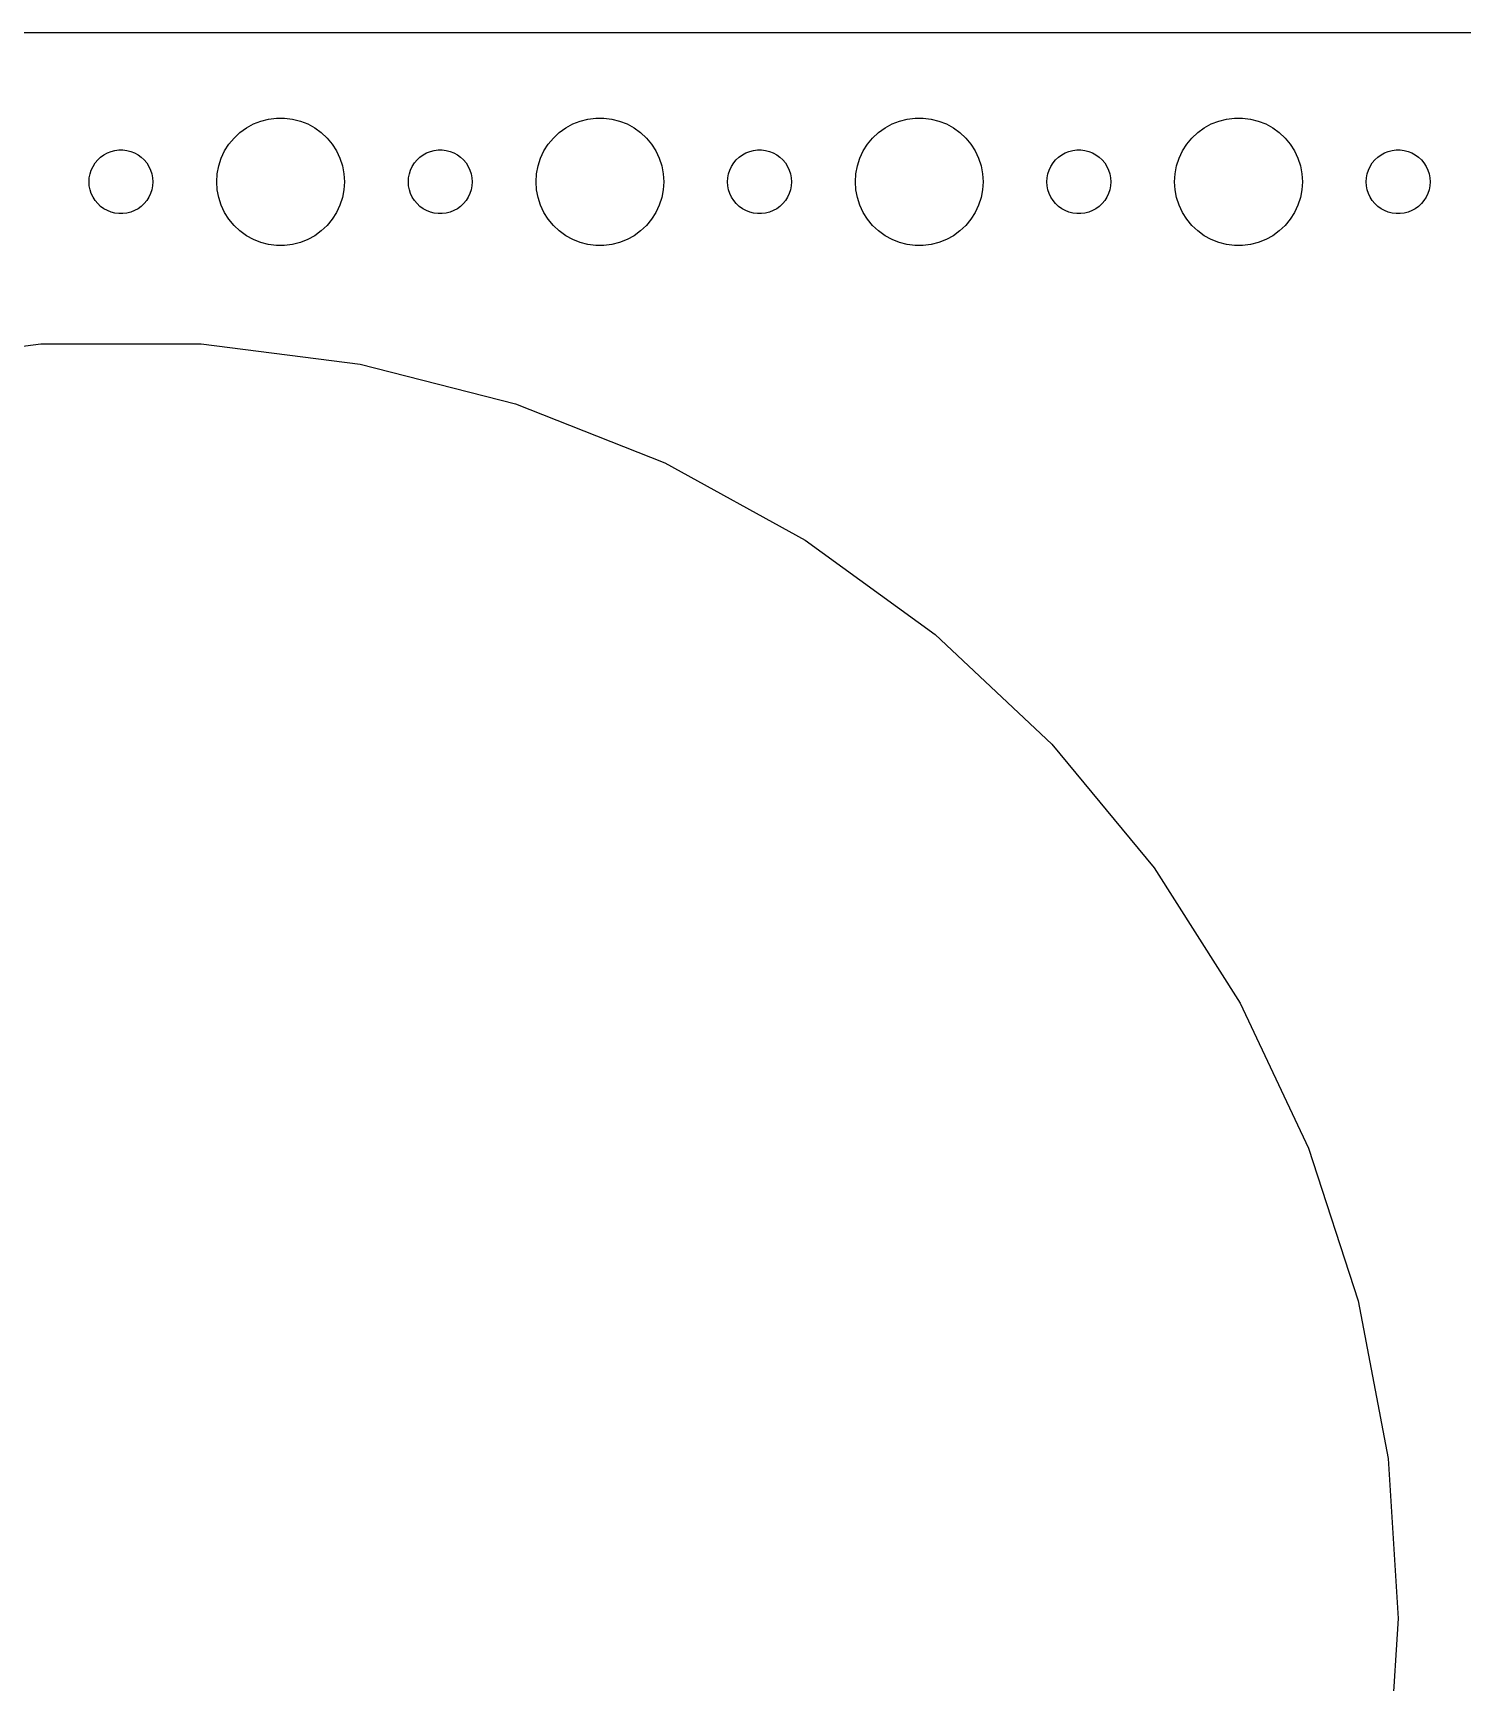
# Model space of a CAD drawing. Header units: metres. Extents: x -262 to 262, y -74 to 74.
# Drawn here: x -191.6 to -124.5, y -3 to 74.5 of the extents above; entities that cross this region are included whole.
import ezdxf

# ---------------------------------------------------------------- set-up
doc = ezdxf.new("R2010")
doc.units = ezdxf.units.M

msp = doc.modelspace()

# ---------------------------------------------------------------- linework, layer by layer
for p, q in [((257.314, 74.4901), (-257.314, 74.4901)), ((-182.187, 69.5536), (-181.912, 69.8115)), ((-181.912, 69.8115), (-181.607, 70.033)), ((-181.607, 70.033), (-181.277, 70.2145)), ((-181.277, 70.2145), (-180.927, 70.3532)), ((-180.927, 70.3532), (-180.562, 70.4469)), ((-180.562, 70.4469), (-180.188, 70.4941)), ((-180.188, 70.4941), (-179.812, 70.4941)), ((-179.812, 70.4941), (-179.438, 70.4469)), ((-179.438, 70.4469), (-179.073, 70.3532)), ((-179.073, 70.3532), (-178.723, 70.2145)), ((-178.723, 70.2145), (-178.393, 70.033)), ((-178.393, 70.033), (-178.088, 69.8115)), ((-178.088, 69.8115), (-177.813, 69.5536)), ((-167.187, 69.5536), (-166.912, 69.8115)), ((-166.912, 69.8115), (-166.607, 70.033)), ((-166.607, 70.033), (-166.277, 70.2145)), ((-166.277, 70.2145), (-165.927, 70.3532)), ((-165.927, 70.3532), (-165.562, 70.4469)), ((-165.562, 70.4469), (-165.188, 70.4941)), ((-165.188, 70.4941), (-164.812, 70.4941)), ((-164.812, 70.4941), (-164.438, 70.4469)), ((-164.438, 70.4469), (-164.073, 70.3532)), ((-164.073, 70.3532), (-163.723, 70.2145)), ((-163.723, 70.2145), (-163.393, 70.033)), ((-163.393, 70.033), (-163.088, 69.8115)), ((-163.088, 69.8115), (-162.813, 69.5536)), ((-152.187, 69.5536), (-151.912, 69.8115)), ((-151.912, 69.8115), (-151.607, 70.033)), ((-151.607, 70.033), (-151.277, 70.2145)), ((-151.277, 70.2145), (-150.927, 70.3532)), ((-150.927, 70.3532), (-150.562, 70.4469)), ((-150.562, 70.4469), (-150.188, 70.4941)), ((-150.188, 70.4941), (-149.812, 70.4941)), ((-149.812, 70.4941), (-149.438, 70.4469)), ((-149.438, 70.4469), (-149.073, 70.3532)), ((-149.073, 70.3532), (-148.723, 70.2145)), ((-148.723, 70.2145), (-148.393, 70.033)), ((-148.393, 70.033), (-148.088, 69.8115)), ((-148.088, 69.8115), (-147.813, 69.5536)), ((-137.187, 69.5536), (-136.912, 69.8115)), ((-136.912, 69.8115), (-136.607, 70.033)), ((-136.607, 70.033), (-136.277, 70.2145)), ((-136.277, 70.2145), (-135.927, 70.3532)), ((-135.927, 70.3532), (-135.562, 70.4469)), ((-135.562, 70.4469), (-135.188, 70.4941)), ((-135.188, 70.4941), (-134.812, 70.4941)), ((-134.812, 70.4941), (-134.438, 70.4469)), ((-134.438, 70.4469), (-134.073, 70.3532)), ((-134.073, 70.3532), (-133.723, 70.2145)), ((-133.723, 70.2145), (-133.393, 70.033)), ((-133.393, 70.033), (-133.088, 69.8115)), ((-133.088, 69.8115), (-132.813, 69.5536)), ((-187.964, 68.9266), (-187.781, 68.9734)), ((-187.781, 68.9734), (-187.594, 68.997)), ((-187.594, 68.997), (-187.406, 68.997)), ((-187.406, 68.997), (-187.219, 68.9734)), ((-187.219, 68.9734), (-187.036, 68.9266)), ((-182.629, 68.9453), (-182.427, 69.2634)), ((-182.427, 69.2634), (-182.187, 69.5536)), ((-177.813, 69.5536), (-177.573, 69.2634)), ((-177.573, 69.2634), (-177.371, 68.9453)), ((-172.964, 68.9266), (-172.781, 68.9734)), ((-172.781, 68.9734), (-172.594, 68.997)), ((-172.594, 68.997), (-172.406, 68.997)), ((-172.406, 68.997), (-172.219, 68.9734)), ((-172.219, 68.9734), (-172.036, 68.9266)), ((-167.629, 68.9453), (-167.427, 69.2634)), ((-167.427, 69.2634), (-167.187, 69.5536)), ((-162.813, 69.5536), (-162.573, 69.2634)), ((-162.573, 69.2634), (-162.371, 68.9453)), ((-157.964, 68.9266), (-157.781, 68.9734)), ((-157.781, 68.9734), (-157.594, 68.997)), ((-157.594, 68.997), (-157.406, 68.997)), ((-157.406, 68.997), (-157.219, 68.9734)), ((-157.219, 68.9734), (-157.036, 68.9266)), ((-152.629, 68.9453), (-152.427, 69.2634)), ((-152.427, 69.2634), (-152.187, 69.5536)), ((-147.813, 69.5536), (-147.573, 69.2634)), ((-147.573, 69.2634), (-147.371, 68.9453)), ((-142.964, 68.9266), (-142.781, 68.9734)), ((-142.781, 68.9734), (-142.594, 68.997)), ((-142.594, 68.997), (-142.406, 68.997)), ((-142.406, 68.997), (-142.219, 68.9734)), ((-142.219, 68.9734), (-142.036, 68.9266)), ((-137.629, 68.9453), (-137.427, 69.2634)), ((-137.427, 69.2634), (-137.187, 69.5536)), ((-132.813, 69.5536), (-132.573, 69.2634)), ((-132.573, 69.2634), (-132.371, 68.9453)), ((-127.964, 68.9266), (-127.781, 68.9734)), ((-127.781, 68.9734), (-127.594, 68.997)), ((-127.594, 68.997), (-127.406, 68.997)), ((-127.406, 68.997), (-127.219, 68.9734)), ((-127.219, 68.9734), (-127.036, 68.9266)), ((-188.895, 68.0522), (-188.814, 68.2226)), ((-188.814, 68.2226), (-188.714, 68.3817)), ((-188.714, 68.3817), (-188.593, 68.5268)), ((-188.593, 68.5268), (-188.456, 68.6558)), ((-188.456, 68.6558), (-188.304, 68.7665)), ((-188.304, 68.7665), (-188.139, 68.8572)), ((-188.139, 68.8572), (-187.964, 68.9266)), ((-187.036, 68.9266), (-186.861, 68.8572)), ((-186.861, 68.8572), (-186.696, 68.7665)), ((-186.696, 68.7665), (-186.544, 68.6558)), ((-186.544, 68.6558), (-186.407, 68.5268)), ((-186.407, 68.5268), (-186.286, 68.3817)), ((-186.286, 68.3817), (-186.186, 68.2226)), ((-186.186, 68.2226), (-186.105, 68.0522)), ((-182.976, 67.876), (-182.906, 68.2461)), ((-182.906, 68.2461), (-182.789, 68.6044)), ((-182.789, 68.6044), (-182.629, 68.9453)), ((-177.371, 68.9453), (-177.211, 68.6044)), ((-177.211, 68.6044), (-177.094, 68.2461)), ((-177.094, 68.2461), (-177.024, 67.876)), ((-173.895, 68.0522), (-173.814, 68.2226)), ((-173.814, 68.2226), (-173.714, 68.3817)), ((-173.714, 68.3817), (-173.593, 68.5268)), ((-173.593, 68.5268), (-173.456, 68.6558)), ((-173.456, 68.6558), (-173.304, 68.7665)), ((-173.304, 68.7665), (-173.139, 68.8572)), ((-173.139, 68.8572), (-172.964, 68.9266)), ((-172.036, 68.9266), (-171.861, 68.8572)), ((-171.861, 68.8572), (-171.696, 68.7665)), ((-171.696, 68.7665), (-171.544, 68.6558)), ((-171.544, 68.6558), (-171.407, 68.5268)), ((-171.407, 68.5268), (-171.286, 68.3817)), ((-171.286, 68.3817), (-171.186, 68.2226)), ((-171.186, 68.2226), (-171.105, 68.0522)), ((-167.976, 67.876), (-167.906, 68.2461)), ((-167.906, 68.2461), (-167.789, 68.6044)), ((-167.789, 68.6044), (-167.629, 68.9453)), ((-162.371, 68.9453), (-162.211, 68.6044)), ((-162.211, 68.6044), (-162.094, 68.2461)), ((-162.094, 68.2461), (-162.024, 67.876)), ((-158.895, 68.0522), (-158.814, 68.2226)), ((-158.814, 68.2226), (-158.714, 68.3817)), ((-158.714, 68.3817), (-158.593, 68.5268)), ((-158.593, 68.5268), (-158.456, 68.6558)), ((-158.456, 68.6558), (-158.304, 68.7665)), ((-158.304, 68.7665), (-158.139, 68.8572)), ((-158.139, 68.8572), (-157.964, 68.9266)), ((-157.036, 68.9266), (-156.861, 68.8572)), ((-156.861, 68.8572), (-156.696, 68.7665)), ((-156.696, 68.7665), (-156.544, 68.6558)), ((-156.544, 68.6558), (-156.407, 68.5268)), ((-156.407, 68.5268), (-156.286, 68.3817)), ((-156.286, 68.3817), (-156.186, 68.2226)), ((-156.186, 68.2226), (-156.105, 68.0522)), ((-152.976, 67.876), (-152.906, 68.2461)), ((-152.906, 68.2461), (-152.789, 68.6044)), ((-152.789, 68.6044), (-152.629, 68.9453)), ((-147.371, 68.9453), (-147.211, 68.6044)), ((-147.211, 68.6044), (-147.094, 68.2461)), ((-147.094, 68.2461), (-147.024, 67.876)), ((-143.895, 68.0522), (-143.814, 68.2226)), ((-143.814, 68.2226), (-143.714, 68.3817)), ((-143.714, 68.3817), (-143.593, 68.5268)), ((-143.593, 68.5268), (-143.456, 68.6558)), ((-143.456, 68.6558), (-143.304, 68.7665)), ((-143.304, 68.7665), (-143.139, 68.8572)), ((-143.139, 68.8572), (-142.964, 68.9266)), ((-142.036, 68.9266), (-141.861, 68.8572)), ((-141.861, 68.8572), (-141.696, 68.7665)), ((-141.696, 68.7665), (-141.544, 68.6558)), ((-141.544, 68.6558), (-141.407, 68.5268)), ((-141.407, 68.5268), (-141.286, 68.3817)), ((-141.286, 68.3817), (-141.186, 68.2226)), ((-141.186, 68.2226), (-141.105, 68.0522)), ((-137.976, 67.876), (-137.906, 68.2461)), ((-137.906, 68.2461), (-137.789, 68.6044)), ((-137.789, 68.6044), (-137.629, 68.9453)), ((-132.371, 68.9453), (-132.211, 68.6044)), ((-132.211, 68.6044), (-132.094, 68.2461)), ((-132.094, 68.2461), (-132.024, 67.876)), ((-128.895, 68.0522), (-128.814, 68.2226)), ((-128.814, 68.2226), (-128.714, 68.3817)), ((-128.714, 68.3817), (-128.593, 68.5268)), ((-128.593, 68.5268), (-128.456, 68.6558)), ((-128.456, 68.6558), (-128.304, 68.7665)), ((-128.304, 68.7665), (-128.139, 68.8572)), ((-128.139, 68.8572), (-127.964, 68.9266)), ((-127.036, 68.9266), (-126.861, 68.8572)), ((-126.861, 68.8572), (-126.696, 68.7665)), ((-126.696, 68.7665), (-126.544, 68.6558)), ((-126.544, 68.6558), (-126.407, 68.5268)), ((-126.407, 68.5268), (-126.286, 68.3817)), ((-126.286, 68.3817), (-126.186, 68.2226)), ((-126.186, 68.2226), (-126.105, 68.0522)), ((-189, 67.5), (-188.988, 67.688)), ((-188.988, 67.312), (-189, 67.5)), ((-188.988, 67.688), (-188.953, 67.873)), ((-188.953, 67.873), (-188.895, 68.0522)), ((-186.105, 68.0522), (-186.047, 67.873)), ((-186.047, 67.873), (-186.012, 67.688)), ((-186.012, 67.688), (-186, 67.5)), ((-186, 67.5), (-186.012, 67.312)), ((-183, 67.5), (-182.976, 67.876)), ((-182.976, 67.124), (-183, 67.5)), ((-177.024, 67.876), (-177, 67.5)), ((-177, 67.5), (-177.024, 67.124)), ((-174, 67.5), (-173.988, 67.688)), ((-173.988, 67.312), (-174, 67.5)), ((-173.988, 67.688), (-173.953, 67.873)), ((-173.953, 67.873), (-173.895, 68.0522)), ((-171.105, 68.0522), (-171.047, 67.873)), ((-171.047, 67.873), (-171.012, 67.688)), ((-171.012, 67.688), (-171, 67.5)), ((-171, 67.5), (-171.012, 67.312)), ((-168, 67.5), (-167.976, 67.876)), ((-167.976, 67.124), (-168, 67.5)), ((-162.024, 67.876), (-162, 67.5)), ((-162, 67.5), (-162.024, 67.124)), ((-159, 67.5), (-158.988, 67.688)), ((-158.988, 67.312), (-159, 67.5)), ((-158.988, 67.688), (-158.953, 67.873)), ((-158.953, 67.873), (-158.895, 68.0522)), ((-156.105, 68.0522), (-156.047, 67.873)), ((-156.047, 67.873), (-156.012, 67.688)), ((-156.012, 67.688), (-156, 67.5)), ((-156, 67.5), (-156.012, 67.312)), ((-153, 67.5), (-152.976, 67.876)), ((-152.976, 67.124), (-153, 67.5)), ((-147.024, 67.876), (-147, 67.5)), ((-147, 67.5), (-147.024, 67.124)), ((-144, 67.5), (-143.988, 67.688)), ((-143.988, 67.312), (-144, 67.5)), ((-143.988, 67.688), (-143.953, 67.873)), ((-143.953, 67.873), (-143.895, 68.0522)), ((-141.105, 68.0522), (-141.047, 67.873)), ((-141.047, 67.873), (-141.012, 67.688)), ((-141.012, 67.688), (-141, 67.5)), ((-141, 67.5), (-141.012, 67.312)), ((-138, 67.5), (-137.976, 67.876)), ((-137.976, 67.124), (-138, 67.5)), ((-132.024, 67.876), (-132, 67.5)), ((-132, 67.5), (-132.024, 67.124)), ((-129, 67.5), (-128.988, 67.688)), ((-128.988, 67.312), (-129, 67.5)), ((-128.988, 67.688), (-128.953, 67.873)), ((-128.953, 67.873), (-128.895, 68.0522)), ((-126.105, 68.0522), (-126.047, 67.873)), ((-126.047, 67.873), (-126.012, 67.688)), ((-126.012, 67.688), (-126, 67.5)), ((-126, 67.5), (-126.012, 67.312)), ((-188.953, 67.127), (-188.988, 67.312)), ((-188.895, 66.9478), (-188.953, 67.127)), ((-188.814, 66.7774), (-188.895, 66.9478)), ((-188.714, 66.6183), (-188.814, 66.7774)), ((-186.186, 66.7774), (-186.286, 66.6183)), ((-186.105, 66.9478), (-186.186, 66.7774)), ((-186.047, 67.127), (-186.105, 66.9478)), ((-186.012, 67.312), (-186.047, 67.127)), ((-182.906, 66.7539), (-182.976, 67.124)), ((-182.789, 66.3956), (-182.906, 66.7539)), ((-177.094, 66.7539), (-177.211, 66.3956)), ((-177.024, 67.124), (-177.094, 66.7539)), ((-173.953, 67.127), (-173.988, 67.312)), ((-173.895, 66.9478), (-173.953, 67.127)), ((-173.814, 66.7774), (-173.895, 66.9478)), ((-173.714, 66.6183), (-173.814, 66.7774)), ((-171.186, 66.7774), (-171.286, 66.6183)), ((-171.105, 66.9478), (-171.186, 66.7774)), ((-171.047, 67.127), (-171.105, 66.9478)), ((-171.012, 67.312), (-171.047, 67.127)), ((-167.906, 66.7539), (-167.976, 67.124)), ((-167.789, 66.3956), (-167.906, 66.7539)), ((-162.094, 66.7539), (-162.211, 66.3956)), ((-162.024, 67.124), (-162.094, 66.7539)), ((-158.953, 67.127), (-158.988, 67.312)), ((-158.895, 66.9478), (-158.953, 67.127)), ((-158.814, 66.7774), (-158.895, 66.9478)), ((-158.714, 66.6183), (-158.814, 66.7774)), ((-156.186, 66.7774), (-156.286, 66.6183)), ((-156.105, 66.9478), (-156.186, 66.7774)), ((-156.047, 67.127), (-156.105, 66.9478)), ((-156.012, 67.312), (-156.047, 67.127)), ((-152.906, 66.7539), (-152.976, 67.124)), ((-152.789, 66.3956), (-152.906, 66.7539)), ((-147.094, 66.7539), (-147.211, 66.3956)), ((-147.024, 67.124), (-147.094, 66.7539)), ((-143.953, 67.127), (-143.988, 67.312)), ((-143.895, 66.9478), (-143.953, 67.127)), ((-143.814, 66.7774), (-143.895, 66.9478)), ((-143.714, 66.6183), (-143.814, 66.7774)), ((-141.186, 66.7774), (-141.286, 66.6183)), ((-141.105, 66.9478), (-141.186, 66.7774)), ((-141.047, 67.127), (-141.105, 66.9478)), ((-141.012, 67.312), (-141.047, 67.127)), ((-137.906, 66.7539), (-137.976, 67.124)), ((-137.789, 66.3956), (-137.906, 66.7539)), ((-132.094, 66.7539), (-132.211, 66.3956)), ((-132.024, 67.124), (-132.094, 66.7539)), ((-128.953, 67.127), (-128.988, 67.312)), ((-128.895, 66.9478), (-128.953, 67.127)), ((-128.814, 66.7774), (-128.895, 66.9478)), ((-128.714, 66.6183), (-128.814, 66.7774)), ((-126.186, 66.7774), (-126.286, 66.6183)), ((-126.105, 66.9478), (-126.186, 66.7774)), ((-126.047, 67.127), (-126.105, 66.9478)), ((-126.012, 67.312), (-126.047, 67.127)), ((-188.593, 66.4732), (-188.714, 66.6183)), ((-188.456, 66.3442), (-188.593, 66.4732)), ((-188.304, 66.2335), (-188.456, 66.3442)), ((-188.139, 66.1428), (-188.304, 66.2335)), ((-187.964, 66.0734), (-188.139, 66.1428)), ((-187.781, 66.0266), (-187.964, 66.0734)), ((-187.594, 66.003), (-187.781, 66.0266)), ((-187.406, 66.003), (-187.594, 66.003)), ((-187.219, 66.0266), (-187.406, 66.003)), ((-187.036, 66.0734), (-187.219, 66.0266)), ((-186.861, 66.1428), (-187.036, 66.0734)), ((-186.696, 66.2335), (-186.861, 66.1428)), ((-186.544, 66.3442), (-186.696, 66.2335)), ((-186.407, 66.4732), (-186.544, 66.3442)), ((-186.286, 66.6183), (-186.407, 66.4732)), ((-182.629, 66.0547), (-182.789, 66.3956)), ((-182.427, 65.7366), (-182.629, 66.0547)), ((-177.371, 66.0547), (-177.573, 65.7366)), ((-177.211, 66.3956), (-177.371, 66.0547)), ((-173.593, 66.4732), (-173.714, 66.6183)), ((-173.456, 66.3442), (-173.593, 66.4732)), ((-173.304, 66.2335), (-173.456, 66.3442)), ((-173.139, 66.1428), (-173.304, 66.2335)), ((-172.964, 66.0734), (-173.139, 66.1428)), ((-172.781, 66.0266), (-172.964, 66.0734)), ((-172.594, 66.003), (-172.781, 66.0266)), ((-172.406, 66.003), (-172.594, 66.003)), ((-172.219, 66.0266), (-172.406, 66.003)), ((-172.036, 66.0734), (-172.219, 66.0266)), ((-171.861, 66.1428), (-172.036, 66.0734)), ((-171.696, 66.2335), (-171.861, 66.1428)), ((-171.544, 66.3442), (-171.696, 66.2335)), ((-171.407, 66.4732), (-171.544, 66.3442)), ((-171.286, 66.6183), (-171.407, 66.4732)), ((-167.629, 66.0547), (-167.789, 66.3956)), ((-167.427, 65.7366), (-167.629, 66.0547)), ((-162.371, 66.0547), (-162.573, 65.7366)), ((-162.211, 66.3956), (-162.371, 66.0547)), ((-158.593, 66.4732), (-158.714, 66.6183)), ((-158.456, 66.3442), (-158.593, 66.4732)), ((-158.304, 66.2335), (-158.456, 66.3442)), ((-158.139, 66.1428), (-158.304, 66.2335)), ((-157.964, 66.0734), (-158.139, 66.1428)), ((-157.781, 66.0266), (-157.964, 66.0734)), ((-157.594, 66.003), (-157.781, 66.0266)), ((-157.406, 66.003), (-157.594, 66.003)), ((-157.219, 66.0266), (-157.406, 66.003)), ((-157.036, 66.0734), (-157.219, 66.0266)), ((-156.861, 66.1428), (-157.036, 66.0734)), ((-156.696, 66.2335), (-156.861, 66.1428)), ((-156.544, 66.3442), (-156.696, 66.2335)), ((-156.407, 66.4732), (-156.544, 66.3442)), ((-156.286, 66.6183), (-156.407, 66.4732)), ((-152.629, 66.0547), (-152.789, 66.3956)), ((-152.427, 65.7366), (-152.629, 66.0547)), ((-147.371, 66.0547), (-147.573, 65.7366)), ((-147.211, 66.3956), (-147.371, 66.0547)), ((-143.593, 66.4732), (-143.714, 66.6183)), ((-143.456, 66.3442), (-143.593, 66.4732)), ((-143.304, 66.2335), (-143.456, 66.3442)), ((-143.139, 66.1428), (-143.304, 66.2335)), ((-142.964, 66.0734), (-143.139, 66.1428)), ((-142.781, 66.0266), (-142.964, 66.0734)), ((-142.594, 66.003), (-142.781, 66.0266)), ((-142.406, 66.003), (-142.594, 66.003)), ((-142.219, 66.0266), (-142.406, 66.003)), ((-142.036, 66.0734), (-142.219, 66.0266)), ((-141.861, 66.1428), (-142.036, 66.0734)), ((-141.696, 66.2335), (-141.861, 66.1428)), ((-141.544, 66.3442), (-141.696, 66.2335)), ((-141.407, 66.4732), (-141.544, 66.3442)), ((-141.286, 66.6183), (-141.407, 66.4732)), ((-137.629, 66.0547), (-137.789, 66.3956)), ((-137.427, 65.7366), (-137.629, 66.0547)), ((-132.371, 66.0547), (-132.573, 65.7366)), ((-132.211, 66.3956), (-132.371, 66.0547)), ((-128.593, 66.4732), (-128.714, 66.6183)), ((-128.456, 66.3442), (-128.593, 66.4732)), ((-128.304, 66.2335), (-128.456, 66.3442)), ((-128.139, 66.1428), (-128.304, 66.2335)), ((-127.964, 66.0734), (-128.139, 66.1428)), ((-127.781, 66.0266), (-127.964, 66.0734)), ((-127.594, 66.003), (-127.781, 66.0266)), ((-127.406, 66.003), (-127.594, 66.003)), ((-127.219, 66.0266), (-127.406, 66.003)), ((-127.036, 66.0734), (-127.219, 66.0266)), ((-126.861, 66.1428), (-127.036, 66.0734)), ((-126.696, 66.2335), (-126.861, 66.1428)), ((-126.544, 66.3442), (-126.696, 66.2335)), ((-126.407, 66.4732), (-126.544, 66.3442)), ((-126.286, 66.6183), (-126.407, 66.4732)), ((-182.187, 65.4464), (-182.427, 65.7366)), ((-181.912, 65.1885), (-182.187, 65.4464)), ((-181.607, 64.967), (-181.912, 65.1885)), ((-178.088, 65.1885), (-178.393, 64.967)), ((-177.813, 65.4464), (-178.088, 65.1885)), ((-177.573, 65.7366), (-177.813, 65.4464)), ((-167.187, 65.4464), (-167.427, 65.7366)), ((-166.912, 65.1885), (-167.187, 65.4464)), ((-166.607, 64.967), (-166.912, 65.1885)), ((-163.088, 65.1885), (-163.393, 64.967)), ((-162.813, 65.4464), (-163.088, 65.1885)), ((-162.573, 65.7366), (-162.813, 65.4464)), ((-152.187, 65.4464), (-152.427, 65.7366)), ((-151.912, 65.1885), (-152.187, 65.4464)), ((-151.607, 64.967), (-151.912, 65.1885)), ((-148.088, 65.1885), (-148.393, 64.967)), ((-147.813, 65.4464), (-148.088, 65.1885)), ((-147.573, 65.7366), (-147.813, 65.4464)), ((-137.187, 65.4464), (-137.427, 65.7366)), ((-136.912, 65.1885), (-137.187, 65.4464)), ((-136.607, 64.967), (-136.912, 65.1885)), ((-133.088, 65.1885), (-133.393, 64.967)), ((-132.813, 65.4464), (-133.088, 65.1885)), ((-132.573, 65.7366), (-132.813, 65.4464)), ((-181.277, 64.7855), (-181.607, 64.967)), ((-180.927, 64.6468), (-181.277, 64.7855)), ((-180.562, 64.5531), (-180.927, 64.6468)), ((-180.188, 64.5059), (-180.562, 64.5531)), ((-179.812, 64.5059), (-180.188, 64.5059)), ((-179.438, 64.5531), (-179.812, 64.5059)), ((-179.073, 64.6468), (-179.438, 64.5531)), ((-178.723, 64.7855), (-179.073, 64.6468)), ((-178.393, 64.967), (-178.723, 64.7855)), ((-166.277, 64.7855), (-166.607, 64.967)), ((-165.927, 64.6468), (-166.277, 64.7855)), ((-165.562, 64.5531), (-165.927, 64.6468)), ((-165.188, 64.5059), (-165.562, 64.5531)), ((-164.812, 64.5059), (-165.188, 64.5059)), ((-164.438, 64.5531), (-164.812, 64.5059)), ((-164.073, 64.6468), (-164.438, 64.5531)), ((-163.723, 64.7855), (-164.073, 64.6468)), ((-163.393, 64.967), (-163.723, 64.7855)), ((-151.277, 64.7855), (-151.607, 64.967)), ((-150.927, 64.6468), (-151.277, 64.7855)), ((-150.562, 64.5531), (-150.927, 64.6468)), ((-150.188, 64.5059), (-150.562, 64.5531)), ((-149.812, 64.5059), (-150.188, 64.5059)), ((-149.438, 64.5531), (-149.812, 64.5059)), ((-149.073, 64.6468), (-149.438, 64.5531)), ((-148.723, 64.7855), (-149.073, 64.6468)), ((-148.393, 64.967), (-148.723, 64.7855)), ((-136.277, 64.7855), (-136.607, 64.967)), ((-135.927, 64.6468), (-136.277, 64.7855)), ((-135.562, 64.5531), (-135.927, 64.6468)), ((-135.188, 64.5059), (-135.562, 64.5531)), ((-134.812, 64.5059), (-135.188, 64.5059)), ((-134.438, 64.5531), (-134.812, 64.5059)), ((-134.073, 64.6468), (-134.438, 64.5531)), ((-133.723, 64.7855), (-134.073, 64.6468)), ((-133.393, 64.967), (-133.723, 64.7855)), ((-198.743, 58.9372), (-191.267, 59.8816)), ((-191.267, 59.8816), (-183.733, 59.8816)), ((-183.733, 59.8816), (-176.257, 58.9372)), ((-176.257, 58.9372), (-168.959, 57.0634)), ((-168.959, 57.0634), (-161.953, 54.2896)), ((-161.953, 54.2896), (-155.35, 50.6597)), ((-155.35, 50.6597), (-149.255, 46.2308)), ((-149.255, 46.2308), (-143.762, 41.0728)), ((-143.762, 41.0728), (-138.959, 35.2671)), ((-138.959, 35.2671), (-134.922, 28.9052)), ((-134.922, 28.9052), (-131.713, 22.0875)), ((-131.713, 22.0875), (-129.385, 14.9214)), ((-129.385, 14.9214), (-127.973, 7.51999)), ((-127.973, 7.51999), (-127.5, 0)), ((-127.5, 0), (-127.973, -7.51999))]:
    msp.add_line(p, q)

doc.saveas('drawing.dxf')
